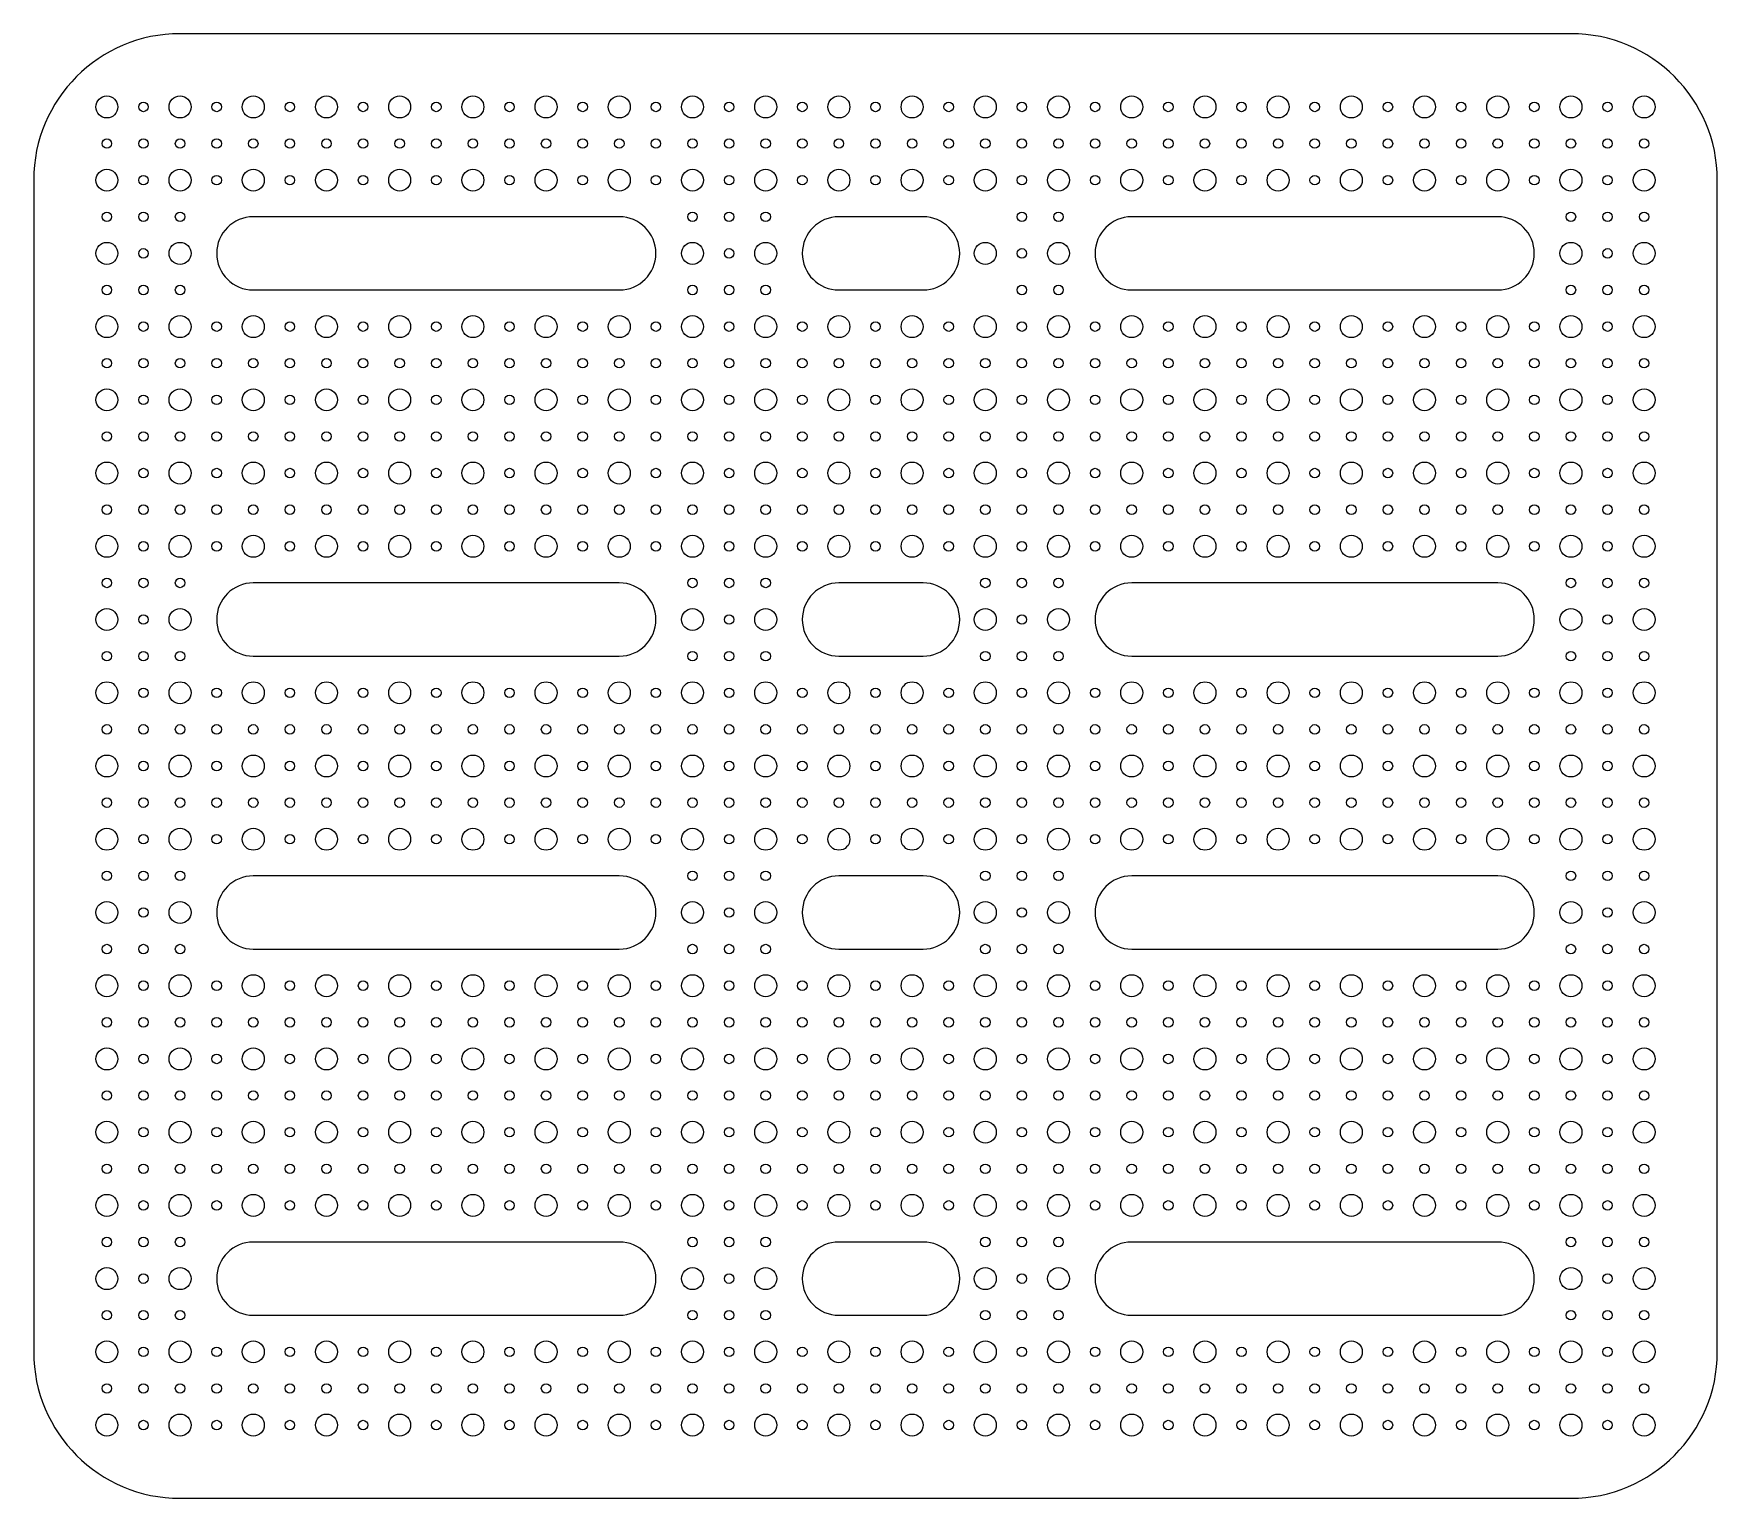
# Model space of a CAD drawing. Header units: millimetres. Extents: x 0 to 230, y 0 to 200.
import ezdxf

# ---------------------------------------------------------------- set-up
doc = ezdxf.new("R2010")
doc.units = ezdxf.units.MM

msp = doc.modelspace()

# ---------------------------------------------------------------- linework, layer by layer
at = {"color": 7, "linetype": 'Continuous', "lineweight": 25}
for p, q in [((210, 200), (20, 200)), ((0, 180), (0, 20)), ((230, 20), (230, 180)), ((80, 175), (30, 175)), ((121.5, 175), (110, 175)), ((200, 175), (150, 175)), ((30, 165), (80, 165)), ((110, 165), (121.5, 165)), ((150, 165), (200, 165)), ((80, 125), (30, 125)), ((121.5, 125), (110, 125)), ((200, 125), (150, 125)), ((30, 115), (80, 115)), ((110, 115), (121.5, 115)), ((150, 115), (200, 115)), ((80, 85), (30, 85)), ((121.5, 85), (110, 85)), ((200, 85), (150, 85)), ((30, 75), (80, 75)), ((110, 75), (121.5, 75)), ((150, 75), (200, 75)), ((80, 35), (30, 35)), ((121.5, 35), (110, 35)), ((200, 35), (150, 35)), ((30, 25), (80, 25)), ((110, 25), (121.5, 25)), ((150, 25), (200, 25)), ((20, 0), (210, 0))]:
    msp.add_line(p, q, dxfattribs=at)
for centre, radius in [((10, 190), 1.5), ((20, 190), 1.5), ((30, 190), 1.5), ((40, 190), 1.5), ((50, 190), 1.5), ((60, 190), 1.5), ((70, 190), 1.5), ((80, 190), 1.5), ((90, 190), 1.5), ((100, 190), 1.5), ((110, 190), 1.5), ((120, 190), 1.5), ((130, 190), 1.5), ((140, 190), 1.5), ((150, 190), 1.5), ((160, 190), 1.5), ((170, 190), 1.5), ((180, 190), 1.5), ((190, 190), 1.5), ((200, 190), 1.5), ((210, 190), 1.5), ((220, 190), 1.5), ((15, 190), 0.65), ((25, 190), 0.65), ((35, 190), 0.65), ((45, 190), 0.65), ((55, 190), 0.65), ((65, 190), 0.65), ((75, 190), 0.65), ((85, 190), 0.65), ((95, 190), 0.65), ((105, 190), 0.65), ((115, 190), 0.65), ((125, 190), 0.65), ((135, 190), 0.65), ((145, 190), 0.65), ((155, 190), 0.65), ((165, 190), 0.65), ((175, 190), 0.65), ((185, 190), 0.65), ((195, 190), 0.65), ((205, 190), 0.65), ((215, 190), 0.65), ((10, 185), 0.65), ((15, 185), 0.65), ((20, 185), 0.65), ((25, 185), 0.65), ((30, 185), 0.65), ((35, 185), 0.65), ((40, 185), 0.65), ((45, 185), 0.65), ((50, 185), 0.65), ((55, 185), 0.65), ((60, 185), 0.65), ((65, 185), 0.65), ((70, 185), 0.65), ((75, 185), 0.65), ((80, 185), 0.65), ((85, 185), 0.65), ((90, 185), 0.65), ((95, 185), 0.65), ((100, 185), 0.65), ((105, 185), 0.65), ((110, 185), 0.65), ((115, 185), 0.65), ((120, 185), 0.65), ((125, 185), 0.65), ((130, 185), 0.65), ((135, 185), 0.65), ((140, 185), 0.65), ((145, 185), 0.65), ((150, 185), 0.65), ((155, 185), 0.65), ((160, 185), 0.65), ((165, 185), 0.65), ((170, 185), 0.65), ((175, 185), 0.65), ((180, 185), 0.65), ((185, 185), 0.65), ((190, 185), 0.65), ((195, 185), 0.65), ((200, 185), 0.65), ((205, 185), 0.65), ((210, 185), 0.65), ((215, 185), 0.65), ((220, 185), 0.65), ((10, 180), 1.5), ((15, 180), 0.65), ((20, 180), 1.5), ((25, 180), 0.65), ((30, 180), 1.5), ((35, 180), 0.65), ((40, 180), 1.5), ((45, 180), 0.65), ((50, 180), 1.5), ((55, 180), 0.65), ((60, 180), 1.5), ((65, 180), 0.65), ((70, 180), 1.5), ((75, 180), 0.65), ((80, 180), 1.5), ((85, 180), 0.65), ((90, 180), 1.5), ((95, 180), 0.65), ((100, 180), 1.5), ((105, 180), 0.65), ((110, 180), 1.5), ((115, 180), 0.65), ((120, 180), 1.5), ((125, 180), 0.65), ((130, 180), 1.5), ((135, 180), 0.65), ((140, 180), 1.5), ((145, 180), 0.65), ((150, 180), 1.5), ((155, 180), 0.65), ((160, 180), 1.5), ((165, 180), 0.65), ((170, 180), 1.5), ((175, 180), 0.65), ((180, 180), 1.5), ((185, 180), 0.65), ((190, 180), 1.5), ((195, 180), 0.65), ((200, 180), 1.5), ((205, 180), 0.65), ((210, 180), 1.5), ((215, 180), 0.65), ((220, 180), 1.5), ((10, 175), 0.65), ((15, 175), 0.65), ((20, 175), 0.65), ((90, 175), 0.65), ((95, 175), 0.65), ((100, 175), 0.65), ((135, 175), 0.65), ((140, 175), 0.65), ((210, 175), 0.65), ((215, 175), 0.65), ((220, 175), 0.65), ((10, 170), 1.5), ((15, 170), 0.65), ((20, 170), 1.5), ((90, 170), 1.5), ((95, 170), 0.65), ((100, 170), 1.5), ((130, 170), 1.5), ((135, 170), 0.65), ((140, 170), 1.5), ((210, 170), 1.5), ((215, 170), 0.65), ((220, 170), 1.5), ((10, 165), 0.65), ((15, 165), 0.65), ((20, 165), 0.65), ((90, 165), 0.65), ((95, 165), 0.65), ((100, 165), 0.65), ((135, 165), 0.65), ((140, 165), 0.65), ((210, 165), 0.65), ((215, 165), 0.65), ((220, 165), 0.65), ((10, 160), 1.5), ((20, 160), 1.5), ((30, 160), 1.5), ((40, 160), 1.5), ((50, 160), 1.5), ((60, 160), 1.5), ((70, 160), 1.5), ((80, 160), 1.5), ((90, 160), 1.5), ((100, 160), 1.5), ((110, 160), 1.5), ((120, 160), 1.5), ((130, 160), 1.5), ((140, 160), 1.5), ((150, 160), 1.5), ((160, 160), 1.5), ((170, 160), 1.5), ((180, 160), 1.5), ((190, 160), 1.5), ((200, 160), 1.5), ((210, 160), 1.5), ((220, 160), 1.5), ((15, 160), 0.65), ((25, 160), 0.65), ((35, 160), 0.65), ((45, 160), 0.65), ((55, 160), 0.65), ((65, 160), 0.65), ((75, 160), 0.65), ((85, 160), 0.65), ((95, 160), 0.65), ((105, 160), 0.65), ((115, 160), 0.65), ((125, 160), 0.65), ((135, 160), 0.65), ((145, 160), 0.65), ((155, 160), 0.65), ((165, 160), 0.65), ((175, 160), 0.65), ((185, 160), 0.65), ((195, 160), 0.65), ((205, 160), 0.65), ((215, 160), 0.65), ((10, 155), 0.65), ((15, 155), 0.65), ((20, 155), 0.65), ((25, 155), 0.65), ((30, 155), 0.65), ((35, 155), 0.65), ((40, 155), 0.65), ((45, 155), 0.65), ((50, 155), 0.65), ((55, 155), 0.65), ((60, 155), 0.65), ((65, 155), 0.65), ((70, 155), 0.65), ((75, 155), 0.65), ((80, 155), 0.65), ((85, 155), 0.65), ((90, 155), 0.65), ((95, 155), 0.65), ((100, 155), 0.65), ((105, 155), 0.65), ((110, 155), 0.65), ((115, 155), 0.65), ((120, 155), 0.65), ((125, 155), 0.65), ((130, 155), 0.65), ((135, 155), 0.65), ((140, 155), 0.65), ((145, 155), 0.65), ((150, 155), 0.65), ((155, 155), 0.65), ((160, 155), 0.65), ((165, 155), 0.65), ((170, 155), 0.65), ((175, 155), 0.65), ((180, 155), 0.65), ((185, 155), 0.65), ((190, 155), 0.65), ((195, 155), 0.65), ((200, 155), 0.65), ((205, 155), 0.65), ((210, 155), 0.65), ((215, 155), 0.65), ((220, 155), 0.65), ((10, 150), 1.5), ((15, 150), 0.65), ((20, 150), 1.5), ((25, 150), 0.65), ((30, 150), 1.5), ((35, 150), 0.65), ((40, 150), 1.5), ((45, 150), 0.65), ((50, 150), 1.5), ((55, 150), 0.65), ((60, 150), 1.5), ((65, 150), 0.65), ((70, 150), 1.5), ((75, 150), 0.65), ((80, 150), 1.5), ((85, 150), 0.65), ((90, 150), 1.5), ((95, 150), 0.65), ((100, 150), 1.5), ((105, 150), 0.65), ((110, 150), 1.5), ((115, 150), 0.65), ((120, 150), 1.5), ((125, 150), 0.65), ((130, 150), 1.5), ((135, 150), 0.65), ((140, 150), 1.5), ((145, 150), 0.65), ((150, 150), 1.5), ((155, 150), 0.65), ((160, 150), 1.5), ((165, 150), 0.65), ((170, 150), 1.5), ((175, 150), 0.65), ((180, 150), 1.5), ((185, 150), 0.65), ((190, 150), 1.5), ((195, 150), 0.65), ((200, 150), 1.5), ((205, 150), 0.65), ((210, 150), 1.5), ((215, 150), 0.65), ((220, 150), 1.5), ((10, 145), 0.65), ((15, 145), 0.65), ((20, 145), 0.65), ((25, 145), 0.65), ((30, 145), 0.65), ((35, 145), 0.65), ((40, 145), 0.65), ((45, 145), 0.65), ((50, 145), 0.65), ((55, 145), 0.65), ((60, 145), 0.65), ((65, 145), 0.65), ((70, 145), 0.65), ((75, 145), 0.65), ((80, 145), 0.65), ((85, 145), 0.65), ((90, 145), 0.65), ((95, 145), 0.65), ((100, 145), 0.65), ((105, 145), 0.65), ((110, 145), 0.65), ((115, 145), 0.65), ((120, 145), 0.65), ((125, 145), 0.65), ((130, 145), 0.65), ((135, 145), 0.65), ((140, 145), 0.65), ((145, 145), 0.65), ((150, 145), 0.65), ((155, 145), 0.65), ((160, 145), 0.65), ((165, 145), 0.65), ((170, 145), 0.65), ((175, 145), 0.65), ((180, 145), 0.65), ((185, 145), 0.65), ((190, 145), 0.65), ((195, 145), 0.65), ((200, 145), 0.65), ((205, 145), 0.65), ((210, 145), 0.65), ((215, 145), 0.65), ((220, 145), 0.65), ((10, 140), 1.5), ((15, 140), 0.65), ((20, 140), 1.5), ((25, 140), 0.65), ((30, 140), 1.5), ((35, 140), 0.65), ((40, 140), 1.5), ((45, 140), 0.65), ((50, 140), 1.5), ((55, 140), 0.65), ((60, 140), 1.5), ((65, 140), 0.65), ((70, 140), 1.5), ((75, 140), 0.65), ((80, 140), 1.5), ((85, 140), 0.65), ((90, 140), 1.5), ((95, 140), 0.65), ((100, 140), 1.5), ((105, 140), 0.65), ((110, 140), 1.5), ((115, 140), 0.65), ((120, 140), 1.5), ((125, 140), 0.65), ((130, 140), 1.5), ((135, 140), 0.65), ((140, 140), 1.5), ((145, 140), 0.65), ((150, 140), 1.5), ((155, 140), 0.65), ((160, 140), 1.5), ((165, 140), 0.65), ((170, 140), 1.5), ((175, 140), 0.65), ((180, 140), 1.5), ((185, 140), 0.65), ((190, 140), 1.5), ((195, 140), 0.65), ((200, 140), 1.5), ((205, 140), 0.65), ((210, 140), 1.5), ((215, 140), 0.65), ((220, 140), 1.5), ((10, 135), 0.65), ((15, 135), 0.65), ((20, 135), 0.65), ((25, 135), 0.65), ((30, 135), 0.65), ((35, 135), 0.65), ((40, 135), 0.65), ((45, 135), 0.65), ((50, 135), 0.65), ((55, 135), 0.65), ((60, 135), 0.65), ((65, 135), 0.65), ((70, 135), 0.65), ((75, 135), 0.65), ((80, 135), 0.65), ((85, 135), 0.65), ((90, 135), 0.65), ((95, 135), 0.65), ((100, 135), 0.65), ((105, 135), 0.65), ((110, 135), 0.65), ((115, 135), 0.65), ((120, 135), 0.65), ((125, 135), 0.65), ((130, 135), 0.65), ((135, 135), 0.65), ((140, 135), 0.65), ((145, 135), 0.65), ((150, 135), 0.65), ((155, 135), 0.65), ((160, 135), 0.65), ((165, 135), 0.65), ((170, 135), 0.65), ((175, 135), 0.65), ((180, 135), 0.65), ((185, 135), 0.65), ((190, 135), 0.65), ((195, 135), 0.65), ((200, 135), 0.65), ((205, 135), 0.65), ((210, 135), 0.65), ((215, 135), 0.65), ((220, 135), 0.65), ((10, 130), 1.5), ((20, 130), 1.5), ((30, 130), 1.5), ((40, 130), 1.5), ((50, 130), 1.5), ((60, 130), 1.5), ((70, 130), 1.5), ((80, 130), 1.5), ((90, 130), 1.5), ((100, 130), 1.5), ((110, 130), 1.5), ((120, 130), 1.5), ((130, 130), 1.5), ((140, 130), 1.5), ((150, 130), 1.5), ((160, 130), 1.5), ((170, 130), 1.5), ((180, 130), 1.5), ((190, 130), 1.5), ((200, 130), 1.5), ((210, 130), 1.5), ((220, 130), 1.5), ((15, 130), 0.65), ((25, 130), 0.65), ((35, 130), 0.65), ((45, 130), 0.65), ((55, 130), 0.65), ((65, 130), 0.65), ((75, 130), 0.65), ((85, 130), 0.65), ((95, 130), 0.65), ((105, 130), 0.65), ((115, 130), 0.65), ((125, 130), 0.65), ((135, 130), 0.65), ((145, 130), 0.65), ((155, 130), 0.65), ((165, 130), 0.65), ((175, 130), 0.65), ((185, 130), 0.65), ((195, 130), 0.65), ((205, 130), 0.65), ((215, 130), 0.65), ((10, 125), 0.65), ((15, 125), 0.65), ((20, 125), 0.65), ((90, 125), 0.65), ((95, 125), 0.65), ((100, 125), 0.65), ((130, 125), 0.65), ((135, 125), 0.65), ((140, 125), 0.65), ((210, 125), 0.65), ((215, 125), 0.65), ((220, 125), 0.65), ((10, 120), 1.5), ((15, 120), 0.65), ((20, 120), 1.5), ((90, 120), 1.5), ((95, 120), 0.65), ((100, 120), 1.5), ((130, 120), 1.5), ((135, 120), 0.65), ((140, 120), 1.5), ((210, 120), 1.5), ((215, 120), 0.65), ((220, 120), 1.5), ((10, 115), 0.65), ((15, 115), 0.65), ((20, 115), 0.65), ((90, 115), 0.65), ((95, 115), 0.65), ((100, 115), 0.65), ((130, 115), 0.65), ((135, 115), 0.65), ((140, 115), 0.65), ((210, 115), 0.65), ((215, 115), 0.65), ((220, 115), 0.65), ((10, 110), 1.5), ((15, 110), 0.65), ((20, 110), 1.5), ((25, 110), 0.65), ((30, 110), 1.5), ((35, 110), 0.65), ((40, 110), 1.5), ((45, 110), 0.65), ((50, 110), 1.5), ((55, 110), 0.65), ((60, 110), 1.5), ((65, 110), 0.65), ((70, 110), 1.5), ((75, 110), 0.65), ((80, 110), 1.5), ((85, 110), 0.65), ((90, 110), 1.5), ((95, 110), 0.65), ((100, 110), 1.5), ((105, 110), 0.65), ((110, 110), 1.5), ((115, 110), 0.65), ((120, 110), 1.5), ((125, 110), 0.65), ((130, 110), 1.5), ((135, 110), 0.65), ((140, 110), 1.5), ((145, 110), 0.65), ((150, 110), 1.5), ((155, 110), 0.65), ((160, 110), 1.5), ((165, 110), 0.65), ((170, 110), 1.5), ((175, 110), 0.65), ((180, 110), 1.5), ((185, 110), 0.65), ((190, 110), 1.5), ((195, 110), 0.65), ((200, 110), 1.5), ((205, 110), 0.65), ((210, 110), 1.5), ((215, 110), 0.65), ((220, 110), 1.5), ((10, 105), 0.65), ((15, 105), 0.65), ((20, 105), 0.65), ((25, 105), 0.65), ((30, 105), 0.65), ((35, 105), 0.65), ((40, 105), 0.65), ((45, 105), 0.65), ((50, 105), 0.65), ((55, 105), 0.65), ((60, 105), 0.65), ((65, 105), 0.65), ((70, 105), 0.65), ((75, 105), 0.65), ((80, 105), 0.65), ((85, 105), 0.65), ((90, 105), 0.65), ((95, 105), 0.65), ((100, 105), 0.65), ((105, 105), 0.65), ((110, 105), 0.65), ((115, 105), 0.65), ((120, 105), 0.65), ((125, 105), 0.65), ((130, 105), 0.65), ((135, 105), 0.65), ((140, 105), 0.65), ((145, 105), 0.65), ((150, 105), 0.65), ((155, 105), 0.65), ((160, 105), 0.65), ((165, 105), 0.65), ((170, 105), 0.65), ((175, 105), 0.65), ((180, 105), 0.65), ((185, 105), 0.65), ((190, 105), 0.65), ((195, 105), 0.65), ((200, 105), 0.65), ((205, 105), 0.65), ((210, 105), 0.65), ((215, 105), 0.65), ((220, 105), 0.65), ((10, 100), 1.5), ((20, 100), 1.5), ((30, 100), 1.5), ((40, 100), 1.5), ((50, 100), 1.5), ((60, 100), 1.5), ((70, 100), 1.5), ((80, 100), 1.5), ((90, 100), 1.5), ((100, 100), 1.5), ((110, 100), 1.5), ((120, 100), 1.5), ((130, 100), 1.5), ((140, 100), 1.5), ((150, 100), 1.5), ((160, 100), 1.5), ((170, 100), 1.5), ((180, 100), 1.5), ((190, 100), 1.5), ((200, 100), 1.5), ((210, 100), 1.5), ((220, 100), 1.5), ((15, 100), 0.65), ((25, 100), 0.65), ((35, 100), 0.65), ((45, 100), 0.65), ((55, 100), 0.65), ((65, 100), 0.65), ((75, 100), 0.65), ((85, 100), 0.65), ((95, 100), 0.65), ((105, 100), 0.65), ((115, 100), 0.65), ((125, 100), 0.65), ((135, 100), 0.65), ((145, 100), 0.65), ((155, 100), 0.65), ((165, 100), 0.65), ((175, 100), 0.65), ((185, 100), 0.65), ((195, 100), 0.65), ((205, 100), 0.65), ((215, 100), 0.65), ((10, 95), 0.65), ((15, 95), 0.65), ((20, 95), 0.65), ((25, 95), 0.65), ((30, 95), 0.65), ((35, 95), 0.65), ((40, 95), 0.65), ((45, 95), 0.65), ((50, 95), 0.65), ((55, 95), 0.65), ((60, 95), 0.65), ((65, 95), 0.65), ((70, 95), 0.65), ((75, 95), 0.65), ((80, 95), 0.65), ((85, 95), 0.65), ((90, 95), 0.65), ((95, 95), 0.65), ((100, 95), 0.65), ((105, 95), 0.65), ((110, 95), 0.65), ((115, 95), 0.65), ((120, 95), 0.65), ((125, 95), 0.65), ((130, 95), 0.65), ((135, 95), 0.65), ((140, 95), 0.65), ((145, 95), 0.65), ((150, 95), 0.65), ((155, 95), 0.65), ((160, 95), 0.65), ((165, 95), 0.65), ((170, 95), 0.65), ((175, 95), 0.65), ((180, 95), 0.65), ((185, 95), 0.65), ((190, 95), 0.65), ((195, 95), 0.65), ((200, 95), 0.65), ((205, 95), 0.65), ((210, 95), 0.65), ((215, 95), 0.65), ((220, 95), 0.65), ((10, 90), 1.5), ((15, 90), 0.65), ((20, 90), 1.5), ((25, 90), 0.65), ((30, 90), 1.5), ((35, 90), 0.65), ((40, 90), 1.5), ((45, 90), 0.65), ((50, 90), 1.5), ((55, 90), 0.65), ((60, 90), 1.5), ((65, 90), 0.65), ((70, 90), 1.5), ((75, 90), 0.65), ((80, 90), 1.5), ((85, 90), 0.65), ((90, 90), 1.5), ((95, 90), 0.65), ((100, 90), 1.5), ((105, 90), 0.65), ((110, 90), 1.5), ((115, 90), 0.65), ((120, 90), 1.5), ((125, 90), 0.65), ((130, 90), 1.5), ((135, 90), 0.65), ((140, 90), 1.5), ((145, 90), 0.65), ((150, 90), 1.5), ((155, 90), 0.65), ((160, 90), 1.5), ((165, 90), 0.65), ((170, 90), 1.5), ((175, 90), 0.65), ((180, 90), 1.5), ((185, 90), 0.65), ((190, 90), 1.5), ((195, 90), 0.65), ((200, 90), 1.5), ((205, 90), 0.65), ((210, 90), 1.5), ((215, 90), 0.65), ((220, 90), 1.5), ((10, 85), 0.65), ((15, 85), 0.65), ((20, 85), 0.65), ((90, 85), 0.65), ((95, 85), 0.65), ((100, 85), 0.65), ((130, 85), 0.65), ((135, 85), 0.65), ((140, 85), 0.65), ((210, 85), 0.65), ((215, 85), 0.65), ((220, 85), 0.65), ((10, 80), 1.5), ((15, 80), 0.65), ((20, 80), 1.5), ((90, 80), 1.5), ((95, 80), 0.65), ((100, 80), 1.5), ((130, 80), 1.5), ((135, 80), 0.65), ((140, 80), 1.5), ((210, 80), 1.5), ((215, 80), 0.65), ((220, 80), 1.5), ((10, 75), 0.65), ((15, 75), 0.65), ((20, 75), 0.65), ((90, 75), 0.65), ((95, 75), 0.65), ((100, 75), 0.65), ((130, 75), 0.65), ((135, 75), 0.65), ((140, 75), 0.65), ((210, 75), 0.65), ((215, 75), 0.65), ((220, 75), 0.65), ((10, 70), 1.5), ((20, 70), 1.5), ((30, 70), 1.5), ((40, 70), 1.5), ((50, 70), 1.5), ((60, 70), 1.5), ((70, 70), 1.5), ((80, 70), 1.5), ((90, 70), 1.5), ((100, 70), 1.5), ((110, 70), 1.5), ((120, 70), 1.5), ((130, 70), 1.5), ((140, 70), 1.5), ((150, 70), 1.5), ((160, 70), 1.5), ((170, 70), 1.5), ((180, 70), 1.5), ((190, 70), 1.5), ((200, 70), 1.5), ((210, 70), 1.5), ((220, 70), 1.5), ((15, 70), 0.65), ((25, 70), 0.65), ((35, 70), 0.65), ((45, 70), 0.65), ((55, 70), 0.65), ((65, 70), 0.65), ((75, 70), 0.65), ((85, 70), 0.65), ((95, 70), 0.65), ((105, 70), 0.65), ((115, 70), 0.65), ((125, 70), 0.65), ((135, 70), 0.65), ((145, 70), 0.65), ((155, 70), 0.65), ((165, 70), 0.65), ((175, 70), 0.65), ((185, 70), 0.65), ((195, 70), 0.65), ((205, 70), 0.65), ((215, 70), 0.65), ((10, 65), 0.65), ((15, 65), 0.65), ((20, 65), 0.65), ((25, 65), 0.65), ((30, 65), 0.65), ((35, 65), 0.65), ((40, 65), 0.65), ((45, 65), 0.65), ((50, 65), 0.65), ((55, 65), 0.65), ((60, 65), 0.65), ((65, 65), 0.65), ((70, 65), 0.65), ((75, 65), 0.65), ((80, 65), 0.65), ((85, 65), 0.65), ((90, 65), 0.65), ((95, 65), 0.65), ((100, 65), 0.65), ((105, 65), 0.65), ((110, 65), 0.65), ((115, 65), 0.65), ((120, 65), 0.65), ((125, 65), 0.65), ((130, 65), 0.65), ((135, 65), 0.65), ((140, 65), 0.65), ((145, 65), 0.65), ((150, 65), 0.65), ((155, 65), 0.65), ((160, 65), 0.65), ((165, 65), 0.65), ((170, 65), 0.65), ((175, 65), 0.65), ((180, 65), 0.65), ((185, 65), 0.65), ((190, 65), 0.65), ((195, 65), 0.65), ((200, 65), 0.65), ((205, 65), 0.65), ((210, 65), 0.65), ((215, 65), 0.65), ((220, 65), 0.65), ((10, 60), 1.5), ((15, 60), 0.65), ((20, 60), 1.5), ((25, 60), 0.65), ((30, 60), 1.5), ((35, 60), 0.65), ((40, 60), 1.5), ((45, 60), 0.65), ((50, 60), 1.5), ((55, 60), 0.65), ((60, 60), 1.5), ((65, 60), 0.65), ((70, 60), 1.5), ((75, 60), 0.65), ((80, 60), 1.5), ((85, 60), 0.65), ((90, 60), 1.5), ((95, 60), 0.65), ((100, 60), 1.5), ((105, 60), 0.65), ((110, 60), 1.5), ((115, 60), 0.65), ((120, 60), 1.5), ((125, 60), 0.65), ((130, 60), 1.5), ((135, 60), 0.65), ((140, 60), 1.5), ((145, 60), 0.65), ((150, 60), 1.5), ((155, 60), 0.65), ((160, 60), 1.5), ((165, 60), 0.65), ((170, 60), 1.5), ((175, 60), 0.65), ((180, 60), 1.5), ((185, 60), 0.65), ((190, 60), 1.5), ((195, 60), 0.65), ((200, 60), 1.5), ((205, 60), 0.65), ((210, 60), 1.5), ((215, 60), 0.65), ((220, 60), 1.5), ((10, 55), 0.65), ((15, 55), 0.65), ((20, 55), 0.65), ((25, 55), 0.65), ((30, 55), 0.65), ((35, 55), 0.65), ((40, 55), 0.65), ((45, 55), 0.65), ((50, 55), 0.65), ((55, 55), 0.65), ((60, 55), 0.65), ((65, 55), 0.65), ((70, 55), 0.65), ((75, 55), 0.65), ((80, 55), 0.65), ((85, 55), 0.65), ((90, 55), 0.65), ((95, 55), 0.65), ((100, 55), 0.65), ((105, 55), 0.65), ((110, 55), 0.65), ((115, 55), 0.65), ((120, 55), 0.65), ((125, 55), 0.65), ((130, 55), 0.65), ((135, 55), 0.65), ((140, 55), 0.65), ((145, 55), 0.65), ((150, 55), 0.65), ((155, 55), 0.65), ((160, 55), 0.65), ((165, 55), 0.65), ((170, 55), 0.65), ((175, 55), 0.65), ((180, 55), 0.65), ((185, 55), 0.65), ((190, 55), 0.65), ((195, 55), 0.65), ((200, 55), 0.65), ((205, 55), 0.65), ((210, 55), 0.65), ((215, 55), 0.65), ((220, 55), 0.65), ((10, 50), 1.5), ((15, 50), 0.65), ((20, 50), 1.5), ((25, 50), 0.65), ((30, 50), 1.5), ((35, 50), 0.65), ((40, 50), 1.5), ((45, 50), 0.65), ((50, 50), 1.5), ((55, 50), 0.65), ((60, 50), 1.5), ((65, 50), 0.65), ((70, 50), 1.5), ((75, 50), 0.65), ((80, 50), 1.5), ((85, 50), 0.65), ((90, 50), 1.5), ((95, 50), 0.65), ((100, 50), 1.5), ((105, 50), 0.65), ((110, 50), 1.5), ((115, 50), 0.65), ((120, 50), 1.5), ((125, 50), 0.65), ((130, 50), 1.5), ((135, 50), 0.65), ((140, 50), 1.5), ((145, 50), 0.65), ((150, 50), 1.5), ((155, 50), 0.65), ((160, 50), 1.5), ((165, 50), 0.65), ((170, 50), 1.5), ((175, 50), 0.65), ((180, 50), 1.5), ((185, 50), 0.65), ((190, 50), 1.5), ((195, 50), 0.65), ((200, 50), 1.5), ((205, 50), 0.65), ((210, 50), 1.5), ((215, 50), 0.65), ((220, 50), 1.5), ((10, 45), 0.65), ((15, 45), 0.65), ((20, 45), 0.65), ((25, 45), 0.65), ((30, 45), 0.65), ((35, 45), 0.65), ((40, 45), 0.65), ((45, 45), 0.65), ((50, 45), 0.65), ((55, 45), 0.65), ((60, 45), 0.65), ((65, 45), 0.65), ((70, 45), 0.65), ((75, 45), 0.65), ((80, 45), 0.65), ((85, 45), 0.65), ((90, 45), 0.65), ((95, 45), 0.65), ((100, 45), 0.65), ((105, 45), 0.65), ((110, 45), 0.65), ((115, 45), 0.65), ((120, 45), 0.65), ((125, 45), 0.65), ((130, 45), 0.65), ((135, 45), 0.65), ((140, 45), 0.65), ((145, 45), 0.65), ((150, 45), 0.65), ((155, 45), 0.65), ((160, 45), 0.65), ((165, 45), 0.65), ((170, 45), 0.65), ((175, 45), 0.65), ((180, 45), 0.65), ((185, 45), 0.65), ((190, 45), 0.65), ((195, 45), 0.65), ((200, 45), 0.65), ((205, 45), 0.65), ((210, 45), 0.65), ((215, 45), 0.65), ((220, 45), 0.65), ((10, 40), 1.5), ((20, 40), 1.5), ((30, 40), 1.5), ((40, 40), 1.5), ((50, 40), 1.5), ((60, 40), 1.5), ((70, 40), 1.5), ((80, 40), 1.5), ((90, 40), 1.5), ((100, 40), 1.5), ((110, 40), 1.5), ((120, 40), 1.5), ((130, 40), 1.5), ((140, 40), 1.5), ((150, 40), 1.5), ((160, 40), 1.5), ((170, 40), 1.5), ((180, 40), 1.5), ((190, 40), 1.5), ((200, 40), 1.5), ((210, 40), 1.5), ((220, 40), 1.5), ((15, 40), 0.65), ((25, 40), 0.65), ((35, 40), 0.65), ((45, 40), 0.65), ((55, 40), 0.65), ((65, 40), 0.65), ((75, 40), 0.65), ((85, 40), 0.65), ((95, 40), 0.65), ((105, 40), 0.65), ((115, 40), 0.65), ((125, 40), 0.65), ((135, 40), 0.65), ((145, 40), 0.65), ((155, 40), 0.65), ((165, 40), 0.65), ((175, 40), 0.65), ((185, 40), 0.65), ((195, 40), 0.65), ((205, 40), 0.65), ((215, 40), 0.65), ((10, 35), 0.65), ((15, 35), 0.65), ((20, 35), 0.65), ((90, 35), 0.65), ((95, 35), 0.65), ((100, 35), 0.65), ((130, 35), 0.65), ((135, 35), 0.65), ((140, 35), 0.65), ((210, 35), 0.65), ((215, 35), 0.65), ((220, 35), 0.65), ((10, 30), 1.5), ((15, 30), 0.65), ((20, 30), 1.5), ((90, 30), 1.5), ((95, 30), 0.65), ((100, 30), 1.5), ((130, 30), 1.5), ((135, 30), 0.65), ((140, 30), 1.5), ((210, 30), 1.5), ((215, 30), 0.65), ((220, 30), 1.5), ((10, 25), 0.65), ((15, 25), 0.65), ((20, 25), 0.65), ((90, 25), 0.65), ((95, 25), 0.65), ((100, 25), 0.65), ((130, 25), 0.65), ((135, 25), 0.65), ((140, 25), 0.65), ((210, 25), 0.65), ((215, 25), 0.65), ((220, 25), 0.65), ((10, 20), 1.5), ((20, 20), 1.5), ((30, 20), 1.5), ((40, 20), 1.5), ((50, 20), 1.5), ((60, 20), 1.5), ((70, 20), 1.5), ((80, 20), 1.5), ((90, 20), 1.5), ((100, 20), 1.5), ((110, 20), 1.5), ((120, 20), 1.5), ((130, 20), 1.5), ((140, 20), 1.5), ((150, 20), 1.5), ((160, 20), 1.5), ((170, 20), 1.5), ((180, 20), 1.5), ((190, 20), 1.5), ((200, 20), 1.5), ((210, 20), 1.5), ((220, 20), 1.5), ((15, 20), 0.65), ((25, 20), 0.65), ((35, 20), 0.65), ((45, 20), 0.65), ((55, 20), 0.65), ((65, 20), 0.65), ((75, 20), 0.65), ((85, 20), 0.65), ((95, 20), 0.65), ((105, 20), 0.65), ((115, 20), 0.65), ((125, 20), 0.65), ((135, 20), 0.65), ((145, 20), 0.65), ((155, 20), 0.65), ((165, 20), 0.65), ((175, 20), 0.65), ((185, 20), 0.65), ((195, 20), 0.65), ((205, 20), 0.65), ((215, 20), 0.65), ((10, 15), 0.65), ((15, 15), 0.65), ((20, 15), 0.65), ((25, 15), 0.65), ((30, 15), 0.65), ((35, 15), 0.65), ((40, 15), 0.65), ((45, 15), 0.65), ((50, 15), 0.65), ((55, 15), 0.65), ((60, 15), 0.65), ((65, 15), 0.65), ((70, 15), 0.65), ((75, 15), 0.65), ((80, 15), 0.65), ((85, 15), 0.65), ((90, 15), 0.65), ((95, 15), 0.65), ((100, 15), 0.65), ((105, 15), 0.65), ((110, 15), 0.65), ((115, 15), 0.65), ((120, 15), 0.65), ((125, 15), 0.65), ((130, 15), 0.65), ((135, 15), 0.65), ((140, 15), 0.65), ((145, 15), 0.65), ((150, 15), 0.65), ((155, 15), 0.65), ((160, 15), 0.65), ((165, 15), 0.65), ((170, 15), 0.65), ((175, 15), 0.65), ((180, 15), 0.65), ((185, 15), 0.65), ((190, 15), 0.65), ((195, 15), 0.65), ((200, 15), 0.65), ((205, 15), 0.65), ((210, 15), 0.65), ((215, 15), 0.65), ((220, 15), 0.65), ((10, 10), 1.5), ((20, 10), 1.5), ((30, 10), 1.5), ((40, 10), 1.5), ((50, 10), 1.5), ((60, 10), 1.5), ((70, 10), 1.5), ((80, 10), 1.5), ((90, 10), 1.5), ((100, 10), 1.5), ((110, 10), 1.5), ((120, 10), 1.5), ((130, 10), 1.5), ((140, 10), 1.5), ((150, 10), 1.5), ((160, 10), 1.5), ((170, 10), 1.5), ((180, 10), 1.5), ((190, 10), 1.5), ((200, 10), 1.5), ((210, 10), 1.5), ((220, 10), 1.5), ((15, 10), 0.65), ((25, 10), 0.65), ((35, 10), 0.65), ((45, 10), 0.65), ((55, 10), 0.65), ((65, 10), 0.65), ((75, 10), 0.65), ((85, 10), 0.65), ((95, 10), 0.65), ((105, 10), 0.65), ((115, 10), 0.65), ((125, 10), 0.65), ((135, 10), 0.65), ((145, 10), 0.65), ((155, 10), 0.65), ((165, 10), 0.65), ((175, 10), 0.65), ((185, 10), 0.65), ((195, 10), 0.65), ((205, 10), 0.65), ((215, 10), 0.65)]:
    msp.add_circle(centre, radius, dxfattribs=at)
for centre, radius, start, end in [((20, 180), 20, 90, 180), ((210, 180), 20, 0, 90), ((30, 170), 5, 90, 270), ((80, 170), 5, 270, 90), ((110, 170), 5, 90, 270), ((121.5, 170), 5, 270, 90), ((150, 170), 5, 90, 270), ((200, 170), 5, 270, 90), ((30, 120), 5, 90, 270), ((80, 120), 5, 270, 90), ((110, 120), 5, 90, 270), ((121.5, 120), 5, 270, 90), ((150, 120), 5, 90, 270), ((200, 120), 5, 270, 90), ((30, 80), 5, 90, 270), ((80, 80), 5, 270, 90), ((110, 80), 5, 90, 270), ((121.5, 80), 5, 270, 90), ((150, 80), 5, 90, 270), ((200, 80), 5, 270, 90), ((30, 30), 5, 90, 270), ((80, 30), 5, 270, 90), ((110, 30), 5, 90, 270), ((121.5, 30), 5, 270, 90), ((150, 30), 5, 90, 270), ((200, 30), 5, 270, 90), ((20, 20), 20, 180, 270), ((210, 20), 20, 270, 0)]:
    msp.add_arc(centre, radius, start, end, dxfattribs=at)

doc.saveas('drawing.dxf')
